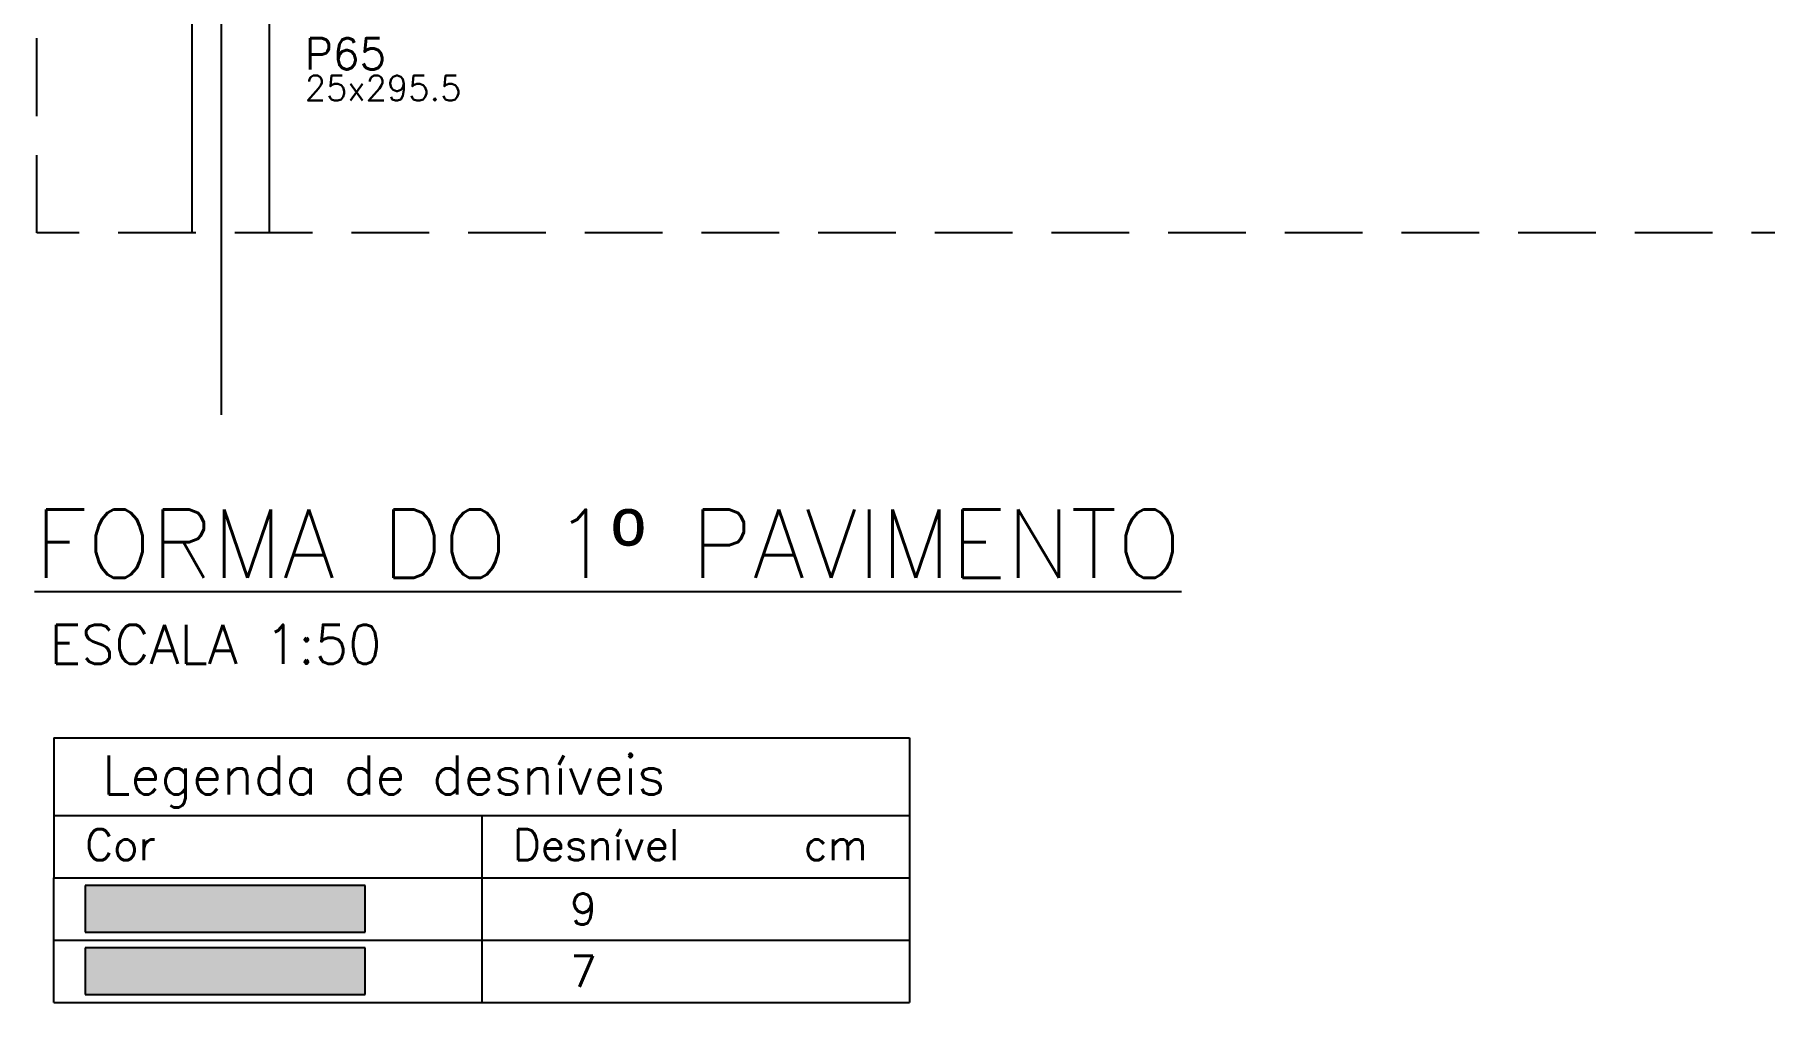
# Model space of a CAD drawing. Header units: millimetres. Extents: x 7530 to 14400, y -7174 to -2969.
# Drawn here: x 10868 to 11424, y -5067 to -4756 of the extents above; entities that cross this region are included whole.
import ezdxf
from ezdxf.enums import TextEntityAlignment as Align

# ---------------------------------------------------------------- set-up
doc = ezdxf.new("R2010")
doc.units = ezdxf.units.MM
doc.header["$LTSCALE"] = 50
doc.linetypes.add('DASHED', pattern=[0.75, 0.5, -0.25])
doc.linetypes.add('EIXO', pattern=[6.8, 6, -0.4, 0, -0.4])
for name, color, linetype in [('AR-TEXTO_REGUA 120_1-200', 4, 'Continuous'), ('F-AUX-RED', 1, 'Continuous'), ('F-DESNIVEL-1', 254, 'Continuous'), ('F-EIXO', 12, 'EIXO'), ('F-PILARES-DIM', 172, 'Continuous'), ('F-PILARES-NOME', 170, 'Continuous'), ('F-TABELA-NÍVEIS', 1, 'Continuous'), ('F-TEXTO', 6, 'Continuous'), ('F-VIGAS', 3, 'Continuous')]:
    doc.layers.add(name, color=color, linetype=linetype)
doc.layers.add('F-DESNIVEL-2', color=7, linetype='Continuous', true_color=0xffd1e8)
doc.styles.add('MCP', font='romans.shx')
doc.styles.add('REGUA-120-esc1_200', font='simplex.shx', dxfattribs={"height": 0.6})
doc.styles.add('ROMANS', font='romans.shx')

# ---------------------------------------------------------------- blocks, each defined once
blk = doc.blocks.new('*U20')
at = {"layer": 'F-EIXO'}
blk.add_line((0, 0), (0, -609.8), dxfattribs=at)
at = {"layer": 'F-EIXO', "color": 2, "linetype": 'Continuous'}
blk.add_circle((0, 28.21), 28.21, dxfattribs=at)
at = {"layer": 'F-TEXTO', "style": 'ROMANS'}
blk.add_attdef('EIXO', text='', height=17.5, rotation=360, dxfattribs=at).set_placement((0, 28.21), align=Align.MIDDLE_CENTER)

msp = doc.modelspace()

# ---------------------------------------------------------------- linework, layer by layer
at = {"layer": 'F-AUX-RED', "color": 1, "linetype": 'DASHED'}
msp.add_lwpolyline([(10869.028, -4325.639), (11782.649, -4325.639), (11782.649, -4819.927), (10869.028, -4819.927)], close=True, dxfattribs=at)
at = {"layer": 'F-DESNIVEL-1'}
for points in [[(10884.527, -5044.535), (10974.527, -5044.535), (10974.527, -5029.535)], [(10884.527, -5044.535), (10974.527, -5029.535), (10884.527, -5029.535)], [(10884.527, -5044.535), (10884.527, -5029.535), (10884.527, -5044.535)]]:
    msp.add_solid(points, dxfattribs=at)
at = {"layer": 'F-DESNIVEL-2'}
for points in [[(10884.527, -5064.535), (10974.527, -5064.535), (10974.527, -5049.535)], [(10884.527, -5064.535), (10974.527, -5049.535), (10884.527, -5049.535)], [(10884.527, -5064.535), (10884.527, -5049.535), (10884.527, -5064.535)]]:
    msp.add_solid(points, dxfattribs=at)
at = {"layer": 'F-TABELA-NÍVEIS'}
for p, q in [((10874.527, -4982.035), (10874.527, -5027.035)), ((10874.527, -4982.035), (11149.527, -4982.035)), ((11149.527, -4982.035), (11149.527, -5007.035)), ((10874.527, -5007.035), (11149.527, -5007.035)), ((11012.027, -5007.035), (11012.027, -5027.035)), ((11149.527, -5007.035), (11149.527, -5027.035)), ((10874.527, -5027.035), (11149.527, -5027.035)), ((10874.527, -5047.035), (10874.527, -5027.035)), ((10874.527, -5027.035), (11149.527, -5027.035)), ((10974.527, -5029.535), (10884.527, -5029.535)), ((10884.527, -5029.535), (10884.527, -5044.535)), ((10974.527, -5044.535), (10974.527, -5029.535)), ((11012.027, -5027.035), (11012.027, -5047.035)), ((11149.527, -5027.035), (11149.527, -5047.035)), ((10874.527, -5047.035), (11149.527, -5047.035)), ((10874.527, -5067.035), (10874.527, -5047.035)), ((10884.527, -5044.535), (10974.527, -5044.535)), ((11012.027, -5047.035), (11012.027, -5067.035)), ((11149.527, -5047.035), (11149.527, -5067.035)), ((10974.527, -5049.535), (10884.527, -5049.535)), ((10884.527, -5049.535), (10884.527, -5064.535)), ((10974.527, -5064.535), (10974.527, -5049.535)), ((10884.527, -5064.535), (10974.527, -5064.535)), ((10874.527, -5067.035), (11149.527, -5067.035))]:
    msp.add_line(p, q, dxfattribs=at)
at = {"layer": 'F-VIGAS'}
for points in [[(10918.822, -4738.397), (10918.822, -4819.927)], [(10943.822, -4819.927), (10943.822, -4738.397)]]:
    msp.add_lwpolyline(points, dxfattribs=at)

# ---------------------------------------------------------------- block references
at = {"layer": 'F-EIXO', "linetype": 'Continuous'}
msp.add_blockref('*U20', (10928.322, -4268.592), dxfattribs=at).add_auto_attribs({'EIXO': '2a'})

# ---------------------------------------------------------------- texts
at = {"layer": 'AR-TEXTO_REGUA 120_1-200', "color": 2, "style": 'REGUA-120-esc1_200'}
msp.add_text('ESCALA 1:50', height=12.5, dxfattribs=at).set_placement((10873.156, -4958.272))
at = {"layer": 'F-PILARES-DIM', "linetype": 'Continuous', "style": 'MCP'}
msp.add_text('25x295.5', height=8, dxfattribs=at).set_placement((10955.145, -4777.408))
at = {"layer": 'F-PILARES-NOME', "linetype": 'Continuous', "style": 'MCP'}
msp.add_text('P65', height=10, dxfattribs=at).set_placement((10955.145, -4767.408))
at = {"layer": 'F-TABELA-NÍVEIS', "color": 3, "style": 'MCP'}
msp.add_text('Legenda de desníveis', height=12.5, dxfattribs=at).set_placement((10890.002, -5000.238))
at = {"layer": 'F-TABELA-NÍVEIS', "color": 2, "style": 'MCP'}
for s, p in [('Cor', (10884.527, -5021.41)), ('Desnível', (11022.027, -5021.41)), ('cm', (11115.563, -5021.41)), ('9', (11040.486, -5042.035)), ('7', (11040.486, -5062.035))]:
    msp.add_text(s, height=10, dxfattribs=at).set_placement(p)
at = {"layer": 'F-TEXTO', "style": 'ROMANS'}
msp.add_text('%%UFORMA DO 1º PAVIMENTO', height=21.875, dxfattribs=at).set_placement((10868.316, -4930.66))

doc.saveas('drawing.dxf')
